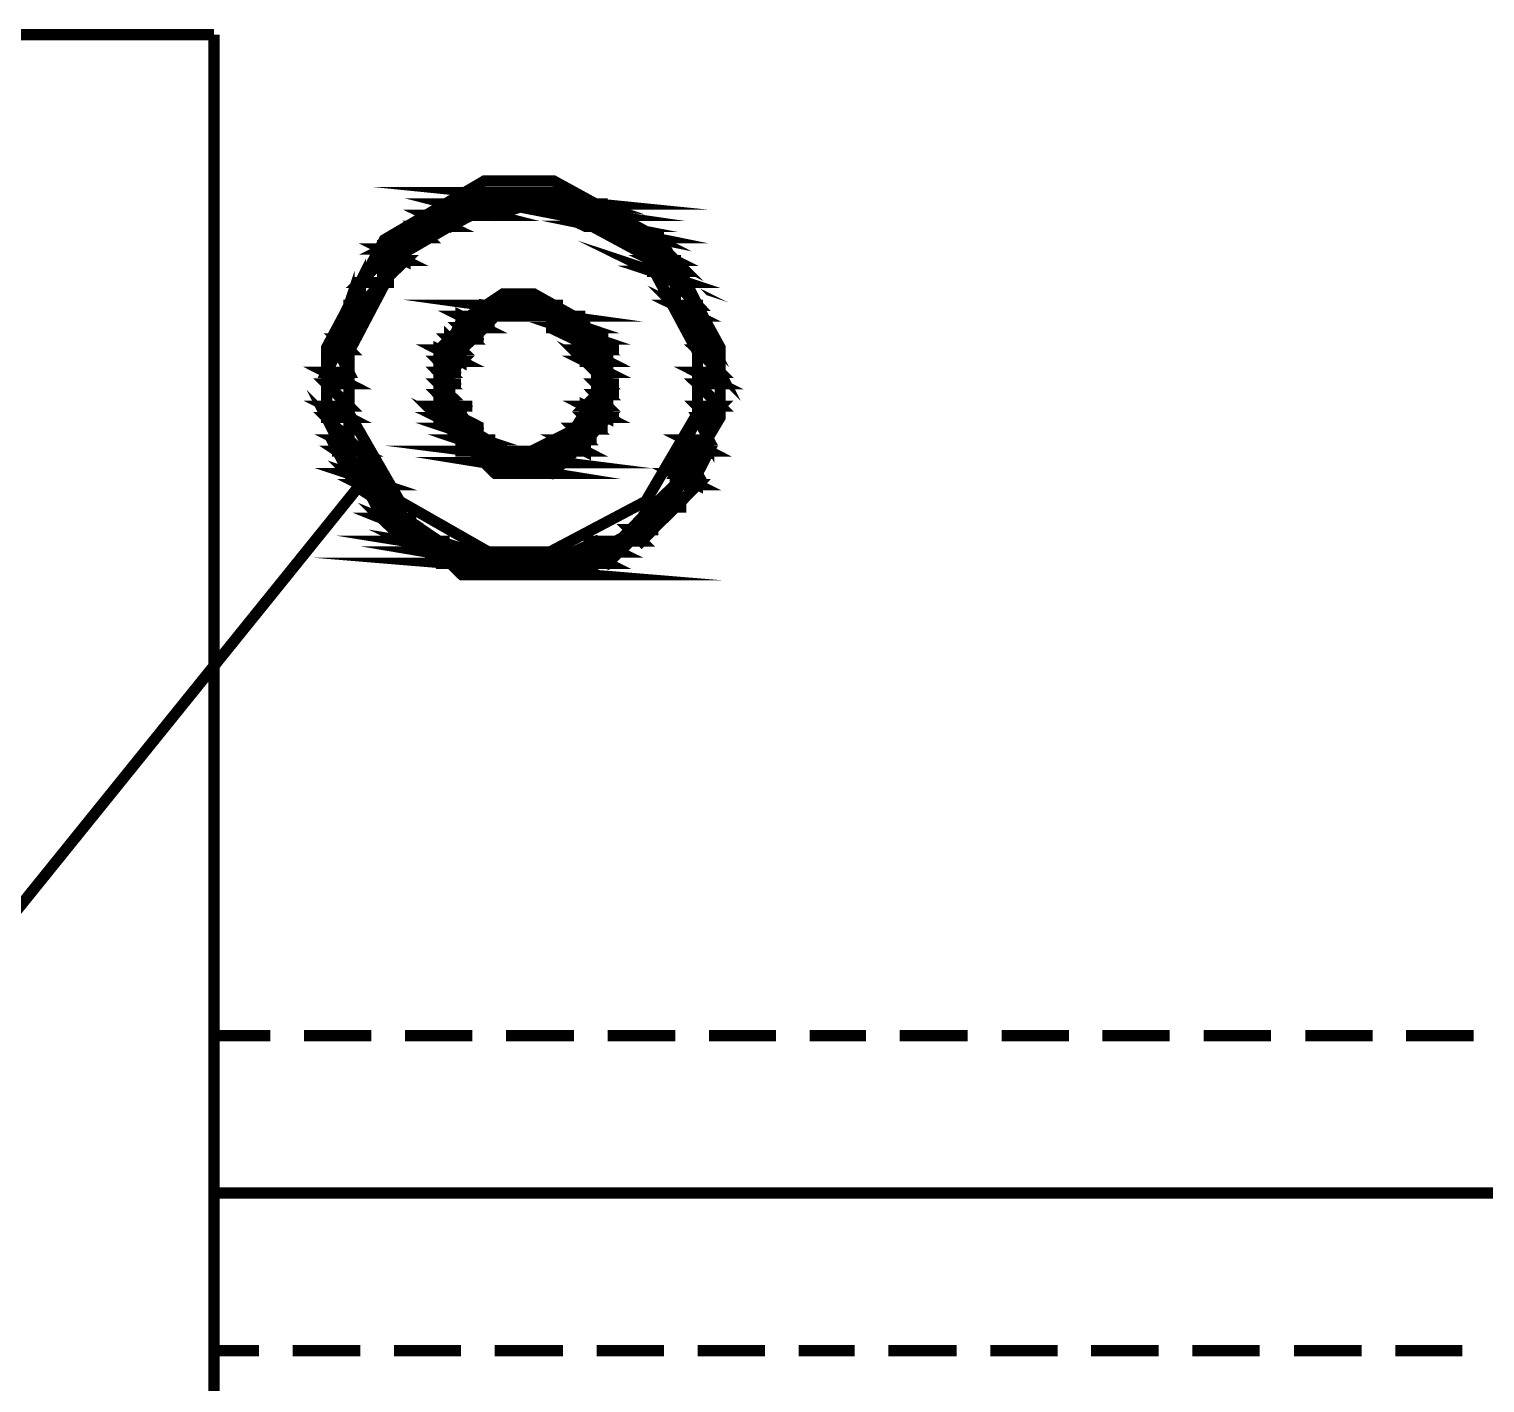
# Model space of a CAD drawing. Extents: x 219 to 1226, y 175 to 465.
# Drawn here: x 915.28 to 920.77, y 306.81 to 311.91 of the extents above; entities that cross this region are included whole.
import ezdxf

# ---------------------------------------------------------------- set-up
doc = ezdxf.new("R2010")
doc.units = 0
doc.header["$MEASUREMENT"] = 0
doc.layers.add('C00-00-00-BLACK', color=7, linetype='Continuous')
doc.layers.add('CFF-00-00', color=1, linetype='Continuous')

msp = doc.modelspace()

# ---------------------------------------------------------------- linework, layer by layer
at = {"layer": 'C00-00-00-BLACK', "const_width": 0.0423}
for points in [[(915.9769, 311.8872), (910.1674, 311.8872)], [(915.9769, 291.8362), (915.9769, 311.8872)], [(916.1893, 308.1142), (915.9769, 308.1142)], [(916.5696, 308.1142), (916.316, 308.1142)], [(916.9513, 308.1142), (916.6977, 308.1142)], [(917.3344, 308.1142), (917.078, 308.1142)], [(917.7161, 308.1142), (917.4611, 308.1142)], [(918.0964, 308.1142), (917.8428, 308.1142)], [(918.4354, 308.1142), (918.2231, 308.1142)], [(918.8186, 308.1142), (918.5621, 308.1142)], [(919.2003, 308.1142), (918.9466, 308.1142)], [(919.5806, 308.1142), (919.3269, 308.1142)], [(919.9623, 308.1142), (919.7086, 308.1142)], [(920.3454, 308.1142), (920.0917, 308.1142)], [(920.7271, 308.1142), (920.472, 308.1142)], [(923.8224, 307.5212), (915.9769, 307.5212)], [(916.1466, 306.9262), (915.9769, 306.9262)], [(916.5283, 306.9262), (916.2733, 306.9262)], [(916.9086, 306.9262), (916.655, 306.9262)], [(917.2931, 306.9262), (917.0353, 306.9262)], [(917.6734, 306.9262), (917.4198, 306.9262)], [(918.0551, 306.9262), (917.8001, 306.9262)], [(918.3928, 306.9262), (918.1818, 306.9262)], [(918.7773, 306.9262), (918.5194, 306.9262)], [(919.1576, 306.9262), (918.9039, 306.9262)], [(919.5393, 306.9262), (919.2842, 306.9262)], [(919.9196, 306.9262), (919.6659, 306.9262)], [(920.3041, 306.9262), (920.049, 306.9262)], [(920.6844, 306.9262), (920.4308, 306.9262)]]:
    msp.add_lwpolyline(points, dxfattribs=at)
for points in [[(917.8855, 310.5712), (917.8855, 310.7072), (917.6625, 311.1142), (917.2572, 311.3362), (917.1235, 311.3362), (916.9968, 311.3362), (916.6193, 311.1142), (916.4013, 310.7072), (916.4013, 310.5712), (916.4013, 310.4452), (916.6193, 310.0692), (916.9968, 309.8522), (917.1235, 309.8522), (917.2572, 309.8522), (917.6625, 310.0692), (917.8855, 310.4452), (917.8855, 310.5712)], [(917.2931, 311.2922), (916.994, 311.2922), (917.4198, 311.2492), (917.2931, 311.2922)], [(916.994, 311.2922), (917.4198, 311.2492), (916.9086, 311.2492), (916.994, 311.2922)], [(917.0381, 311.2922), (917.2931, 311.2922), (916.9968, 311.2922), (917.0381, 311.2922)], [(917.1206, 311.2922), (917.2505, 311.2922), (917.0353, 311.2922), (917.1206, 311.2922)], [(917.2505, 311.2922), (917.0381, 311.2922), (917.2931, 311.2922), (917.2505, 311.2922)], [(917.8001, 310.5712), (917.8001, 310.6922), (917.6047, 311.0562), (917.2434, 311.2512), (917.1235, 311.2512), (917.012, 311.2512), (916.6772, 311.0562), (916.4856, 310.6922), (916.4856, 310.5712), (916.4856, 310.4602), (916.6772, 310.1282), (917.012, 309.9372), (917.1235, 309.9372), (917.2434, 309.9372), (917.6047, 310.1282), (917.8001, 310.4602), (917.8001, 310.5712)], [(917.1647, 311.2492), (916.8659, 311.2492), (917.0353, 311.2062), (917.1647, 311.2492)], [(916.8659, 311.2492), (917.0353, 311.2062), (916.8247, 311.2062), (916.8659, 311.2492)], [(917.4198, 311.2492), (916.9086, 311.2492), (916.8659, 311.2492), (917.4198, 311.2492)], [(917.4198, 311.2492), (917.4611, 311.2492), (916.8659, 311.2492), (917.4198, 311.2492)], [(917.4198, 311.2492), (916.8659, 311.2492), (917.4198, 311.2492)], [(917.4198, 311.2492), (917.1647, 311.2492), (917.4611, 311.2062), (917.4198, 311.2492)], [(916.9086, 311.2492), (917.4198, 311.2492), (917.4611, 311.2492), (916.9086, 311.2492)], [(917.1647, 311.2492), (917.4611, 311.2062), (917.2931, 311.2062), (917.1647, 311.2492)], [(917.2931, 311.2062), (917.5038, 311.1652), (917.3771, 311.1652), (917.2931, 311.2062)], [(916.7389, 311.1652), (916.782, 311.1222), (916.6977, 311.1222), (916.7389, 311.1652)], [(916.782, 311.2062), (916.8659, 311.1652), (916.7389, 311.1652), (916.782, 311.2062)], [(916.9086, 311.2062), (916.782, 311.2062), (916.8659, 311.1652), (916.9086, 311.2062)], [(916.8645, 311.2062), (916.9058, 311.2062), (916.7791, 311.2062), (916.8645, 311.2062)], [(917.0353, 311.2062), (916.8645, 311.2062), (916.9058, 311.2062), (917.0353, 311.2062)], [(917.4611, 311.2062), (917.2931, 311.2062), (917.5038, 311.1652), (917.4611, 311.2062)], [(917.4198, 311.1652), (917.6308, 311.1222), (917.5038, 311.1222), (917.4198, 311.1652)], [(917.5464, 311.1222), (917.7161, 311.0362), (917.6308, 311.0362), (917.5464, 311.1222)], [(916.6977, 311.1222), (916.6977, 311.0792), (916.6123, 311.0792), (916.6977, 311.1222)], [(916.782, 311.1222), (916.6977, 311.1222), (916.6977, 311.0792), (916.782, 311.1222)], [(916.8659, 311.1652), (916.7389, 311.1652), (916.782, 311.1222), (916.8659, 311.1652)], [(917.5464, 311.1652), (917.4198, 311.1652), (917.6308, 311.1222), (917.5464, 311.1652)], [(917.5038, 311.1652), (917.3771, 311.1652), (917.5464, 311.1652), (917.5038, 311.1652)], [(917.3771, 311.1652), (917.5464, 311.1652), (917.4198, 311.1652), (917.3771, 311.1652)], [(917.6308, 311.1222), (917.5464, 311.1222), (917.7161, 311.0362), (917.6308, 311.1222)], [(917.6308, 311.1222), (917.5038, 311.1222), (917.5464, 311.1222), (917.6308, 311.1222)], [(917.5038, 311.1222), (917.6308, 311.1222), (917.6734, 311.1222), (917.5038, 311.1222)], [(916.6123, 311.0362), (916.6123, 310.9532), (916.5255, 310.9532), (916.6123, 311.0362)], [(916.6977, 311.0792), (916.6123, 311.0792), (916.6977, 311.0362), (916.6977, 311.0792)], [(916.6123, 311.0792), (916.6977, 311.0362), (916.6123, 311.0362), (916.6123, 311.0792)], [(917.6308, 310.9952), (917.7574, 310.9532), (917.7161, 310.9532), (917.6308, 310.9952)], [(916.5283, 310.9532), (916.5283, 310.8672), (916.4856, 310.8672), (916.5283, 310.9532)], [(916.6977, 311.0362), (916.6123, 311.0362), (916.6123, 310.9532), (916.6977, 311.0362)], [(917.7161, 311.0362), (917.6308, 311.0362), (917.7161, 310.9952), (917.7161, 311.0362)], [(917.6308, 311.0362), (917.7161, 310.9952), (917.6308, 310.9952), (917.6308, 311.0362)], [(916.4856, 310.8672), (916.4856, 310.7402), (916.443, 310.7402), (916.4856, 310.8672)], [(917.7161, 310.9952), (917.6308, 310.9952), (917.7574, 310.9532), (917.7161, 310.9952)], [(917.7574, 310.9532), (917.7161, 310.9532), (917.8001, 310.8672), (917.7574, 310.9532)], [(917.7161, 310.9532), (917.8001, 310.8672), (917.7161, 310.8672), (917.7161, 310.9532)], [(916.6123, 310.9532), (916.5255, 310.9532), (916.6123, 310.9532)], [(916.5255, 310.9532), (916.6123, 310.9532), (916.655, 310.9532), (916.5255, 310.9532)], [(916.6123, 310.9532), (916.5283, 310.9532), (916.5283, 310.8672), (916.6123, 310.9532)], [(917.4611, 310.5712), (917.4611, 310.6302), (917.3701, 310.8052), (917.1827, 310.9102), (917.1206, 310.9102), (917.067, 310.9102), (916.9086, 310.8052), (916.8247, 310.6302), (916.8247, 310.5712), (916.8247, 310.5182), (916.9086, 310.3602), (917.067, 310.2742), (917.1206, 310.2742), (917.1827, 310.2742), (917.3701, 310.3602), (917.4611, 310.5182), (917.4611, 310.5712)], [(917.7161, 310.8672), (917.8001, 310.8262), (917.7574, 310.8262), (917.7161, 310.8672)], [(917.7574, 310.8262), (917.8428, 310.7402), (917.8001, 310.7402), (917.7574, 310.8262)], [(916.5283, 310.8672), (916.4856, 310.8672), (916.5283, 310.8672)], [(916.4856, 310.8672), (916.5283, 310.8672), (916.5696, 310.8672), (916.4856, 310.8672)], [(916.5283, 310.8672), (916.4856, 310.8672), (916.4856, 310.7402), (916.5283, 310.8672)], [(917.2505, 310.8672), (916.9968, 310.8672), (917.2931, 310.8262), (917.2505, 310.8672)], [(917.4198, 310.5712), (917.4198, 310.6242), (917.3344, 310.7832), (917.1732, 310.8672), (917.1206, 310.8672), (917.0765, 310.8672), (916.9457, 310.7832), (916.8659, 310.6242), (916.8659, 310.5712), (916.8659, 310.5282), (916.9457, 310.3972), (917.0765, 310.3172), (917.1206, 310.3172), (917.1732, 310.3172), (917.3344, 310.3972), (917.4198, 310.5282), (917.4198, 310.5712)], [(916.9968, 310.8672), (917.2931, 310.8262), (916.9968, 310.8262), (916.9968, 310.8672)], [(917.2505, 310.8672), (917.0381, 310.8672), (916.9968, 310.8672), (917.2505, 310.8672)], [(917.0353, 310.8672), (917.2505, 310.8672), (917.2931, 310.8672), (917.0353, 310.8672)], [(917.0808, 310.8672), (917.2505, 310.8672), (917.0381, 310.8672), (917.0808, 310.8672)], [(917.1206, 310.8672), (917.2078, 310.8672), (917.078, 310.8672), (917.1206, 310.8672)], [(917.078, 310.8672), (917.2476, 310.8672), (917.2903, 310.8672), (917.078, 310.8672)], [(917.2476, 310.8672), (917.2903, 310.8672), (917.078, 310.8672), (917.2476, 310.8672)], [(917.2078, 310.8672), (917.0808, 310.8672), (917.2505, 310.8672), (917.2078, 310.8672)], [(917.8001, 310.8672), (917.7161, 310.8672), (917.8001, 310.8262), (917.8001, 310.8672)], [(916.9086, 310.7832), (916.9513, 310.7402), (916.8659, 310.7402), (916.9086, 310.7832)], [(917.0353, 310.8262), (916.9086, 310.8262), (916.994, 310.7832), (917.0353, 310.8262)], [(916.9086, 310.8262), (916.994, 310.7832), (916.9086, 310.7832), (916.9086, 310.8262)], [(916.9513, 310.8262), (917.0353, 310.8262), (916.9086, 310.8262), (916.9513, 310.8262)], [(916.994, 310.8262), (917.3344, 310.8262), (916.9513, 310.8262), (916.994, 310.8262)], [(917.3344, 310.8262), (916.9513, 310.8262), (917.3344, 310.8262)], [(916.9513, 310.8262), (917.3344, 310.8262), (917.3771, 310.8262), (916.9513, 310.8262)], [(917.078, 310.8262), (917.1206, 310.8262), (916.9513, 310.8262), (917.078, 310.8262)], [(917.078, 310.8262), (916.9513, 310.8262), (917.1206, 310.8262), (917.078, 310.8262)], [(917.078, 310.8262), (916.9513, 310.8262), (917.0353, 310.8262), (917.078, 310.8262)], [(917.2931, 310.8262), (916.994, 310.8262), (917.3344, 310.8262), (917.2931, 310.8262)], [(917.3344, 310.8262), (917.1206, 310.8262), (917.3344, 310.8262)], [(917.1206, 310.8262), (917.3344, 310.8262), (917.2078, 310.8262), (917.1206, 310.8262)], [(917.3344, 310.8262), (917.2505, 310.8262), (917.3771, 310.7832), (917.3344, 310.8262)], [(917.3344, 310.8262), (917.2078, 310.8262), (917.3344, 310.8262)], [(917.2078, 310.8262), (917.3344, 310.8262), (917.2505, 310.8262), (917.2078, 310.8262)], [(917.2931, 310.7832), (917.4198, 310.7402), (917.3344, 310.7402), (917.2931, 310.7832)], [(917.3344, 310.7402), (917.4198, 310.6992), (917.3771, 310.6992), (917.3344, 310.7402)], [(917.2505, 310.8262), (917.3771, 310.7832), (917.2505, 310.7832), (917.2505, 310.8262)], [(917.8001, 310.8262), (917.7574, 310.8262), (917.8428, 310.7402), (917.8001, 310.8262)], [(916.4856, 310.7402), (916.443, 310.7402), (916.4856, 310.6992), (916.4856, 310.7402)], [(916.443, 310.7402), (916.4856, 310.6992), (916.443, 310.6992), (916.443, 310.7402)], [(916.9513, 310.7402), (916.8659, 310.7402), (916.9086, 310.6992), (916.9513, 310.7402)], [(916.8659, 310.7402), (916.9086, 310.6992), (916.8659, 310.6992), (916.8659, 310.7402)], [(916.9513, 310.7402), (916.8659, 310.7402), (916.9513, 310.7402)], [(916.8659, 310.7402), (916.9513, 310.7402), (916.994, 310.7402), (916.8659, 310.7402)], [(916.994, 310.7832), (916.9086, 310.7832), (916.9513, 310.7402), (916.994, 310.7832)], [(916.9086, 310.7832), (916.994, 310.7832), (917.0353, 310.7832), (916.9086, 310.7832)], [(916.994, 310.7832), (917.0353, 310.7832), (916.9086, 310.7832), (916.994, 310.7832)], [(917.3771, 310.7832), (917.2931, 310.7832), (917.4198, 310.7402), (917.3771, 310.7832)], [(917.3771, 310.7832), (917.2505, 310.7832), (917.3771, 310.7832)], [(917.2505, 310.7832), (917.3771, 310.7832), (917.2931, 310.7832), (917.2505, 310.7832)], [(917.4198, 310.7402), (917.3344, 310.7402), (917.4198, 310.6992), (917.4198, 310.7402)], [(917.4198, 310.7402), (917.3344, 310.7402), (917.4198, 310.7402)], [(917.3344, 310.7402), (917.4198, 310.7402), (917.4639, 310.7402), (917.3344, 310.7402)], [(917.3344, 310.7402), (917.4198, 310.7402), (917.4611, 310.7402), (917.3344, 310.7402)], [(917.4198, 310.7402), (917.4611, 310.7402), (917.3344, 310.7402), (917.4198, 310.7402)], [(917.8428, 310.7402), (917.8001, 310.7402), (917.8428, 310.6992), (917.8428, 310.7402)], [(917.8001, 310.7402), (917.8428, 310.6992), (917.8001, 310.6992), (917.8001, 310.7402)], [(916.443, 310.6992), (916.4856, 310.6142), (916.4013, 310.6142), (916.443, 310.6992)], [(916.4856, 310.6992), (916.443, 310.6992), (916.4856, 310.6142), (916.4856, 310.6992)], [(916.9086, 310.6992), (916.8247, 310.6992), (916.9086, 310.6562), (916.9086, 310.6992)], [(916.8247, 310.6992), (916.9086, 310.6562), (916.8247, 310.6562), (916.8247, 310.6992)], [(916.8659, 310.6992), (916.9086, 310.6992), (916.8247, 310.6992), (916.8659, 310.6992)], [(916.8247, 310.6562), (916.8659, 310.6142), (916.8247, 310.6142), (916.8247, 310.6562)], [(916.9086, 310.6992), (916.8659, 310.6992), (916.9086, 310.6992)], [(917.3771, 310.6562), (917.4611, 310.6142), (917.4198, 310.6142), (917.3771, 310.6562)], [(917.4611, 310.6992), (917.3771, 310.6992), (917.4611, 310.6562), (917.4611, 310.6992)], [(917.3771, 310.6992), (917.4611, 310.6562), (917.3771, 310.6562), (917.3771, 310.6992)], [(917.4611, 310.6992), (917.5038, 310.6992), (917.3771, 310.6992), (917.4611, 310.6992)], [(917.4611, 310.6992), (917.3771, 310.6992), (917.4198, 310.6992), (917.4611, 310.6992)], [(917.8428, 310.6992), (917.8001, 310.6992), (917.8855, 310.6142), (917.8428, 310.6992)], [(917.8001, 310.6992), (917.8855, 310.6142), (917.8001, 310.6142), (917.8001, 310.6992)], [(916.4013, 310.6142), (916.4856, 310.5712), (916.4013, 310.5712), (916.4013, 310.6142)], [(916.9086, 310.6562), (916.8247, 310.6562), (916.8659, 310.6142), (916.9086, 310.6562)], [(916.8247, 310.6142), (916.8659, 310.5712), (916.8247, 310.5712), (916.8247, 310.6142)], [(917.4611, 310.6562), (917.3771, 310.6562), (917.4611, 310.6142), (917.4611, 310.6562)], [(917.4198, 310.6142), (917.4611, 310.5712), (917.4198, 310.5712), (917.4198, 310.6142)], [(917.8001, 310.6142), (917.8855, 310.5712), (917.8001, 310.5712), (917.8001, 310.6142)], [(916.4856, 310.6142), (916.4013, 310.6142), (916.4856, 310.5712), (916.4856, 310.6142)], [(916.4856, 310.5712), (916.4013, 310.5712), (916.4856, 310.4872), (916.4856, 310.5712)], [(916.4013, 310.5712), (916.4856, 310.4872), (916.4013, 310.4872), (916.4013, 310.5712)], [(916.8659, 310.5712), (916.8247, 310.5712), (916.8659, 310.5302), (916.8659, 310.5712)], [(916.8659, 310.6142), (916.8247, 310.6142), (916.8659, 310.5712), (916.8659, 310.6142)], [(916.8247, 310.6142), (916.8659, 310.6142), (916.9086, 310.6142), (916.8247, 310.6142)], [(916.8659, 310.6142), (916.9086, 310.6142), (916.8247, 310.6142), (916.8659, 310.6142)], [(916.8247, 310.5712), (916.8659, 310.5302), (916.8247, 310.5302), (916.8247, 310.5712)], [(916.8659, 310.5712), (916.8247, 310.5712), (916.8659, 310.5712)], [(916.8247, 310.5712), (916.8659, 310.5712), (916.9086, 310.5712), (916.8247, 310.5712)], [(917.4611, 310.5712), (917.4198, 310.5712), (917.4611, 310.5302), (917.4611, 310.5712)], [(917.4611, 310.6142), (917.4198, 310.6142), (917.4611, 310.5712), (917.4611, 310.6142)], [(917.4198, 310.5712), (917.4611, 310.5302), (917.4198, 310.5302), (917.4198, 310.5712)], [(917.4611, 310.5712), (917.4198, 310.5712), (917.4611, 310.5712)], [(917.4198, 310.5712), (917.4611, 310.5712), (917.5038, 310.5712), (917.4198, 310.5712)], [(917.8855, 310.6142), (917.8001, 310.6142), (917.8855, 310.5712), (917.8855, 310.6142)], [(917.8855, 310.5712), (917.8001, 310.5712), (917.8855, 310.4872), (917.8855, 310.5712)], [(917.8001, 310.5712), (917.8855, 310.4872), (917.8001, 310.4872), (917.8001, 310.5712)], [(916.4013, 310.4442), (916.4856, 310.3602), (916.443, 310.3602), (916.4013, 310.4442)], [(916.8659, 310.5302), (916.8247, 310.5302), (916.8659, 310.4872), (916.8659, 310.5302)], [(916.8247, 310.5302), (916.8659, 310.4872), (916.8247, 310.4872), (916.8247, 310.5302)], [(917.4198, 310.5302), (917.4611, 310.4872), (917.3771, 310.4872), (917.4198, 310.5302)], [(917.4611, 310.5302), (917.4198, 310.5302), (917.4611, 310.4872), (917.4611, 310.5302)], [(917.4611, 310.5302), (917.4198, 310.5302), (917.4611, 310.5302)], [(917.4198, 310.5302), (917.4611, 310.5302), (917.5038, 310.5302), (917.4198, 310.5302)], [(917.8001, 310.4872), (917.8428, 310.4442), (917.8001, 310.4442), (917.8001, 310.4872)], [(916.4856, 310.4872), (916.4013, 310.4872), (916.4856, 310.4442), (916.4856, 310.4872)], [(916.4013, 310.4872), (916.4856, 310.4442), (916.4013, 310.4442), (916.4013, 310.4872)], [(916.8247, 310.4442), (916.9086, 310.4032), (916.8659, 310.4032), (916.8247, 310.4442)], [(916.9086, 310.4872), (916.8247, 310.4872), (916.9086, 310.4442), (916.9086, 310.4872)], [(916.8247, 310.4872), (916.9086, 310.4442), (916.8247, 310.4442), (916.8247, 310.4872)], [(916.9086, 310.4872), (916.9513, 310.4872), (916.8247, 310.4872), (916.9086, 310.4872)], [(916.9086, 310.4872), (916.8247, 310.4872), (916.8659, 310.4872), (916.9086, 310.4872)], [(917.4611, 310.4872), (917.3771, 310.4872), (917.4611, 310.4442), (917.4611, 310.4872)], [(917.3771, 310.4872), (917.4611, 310.4442), (917.3771, 310.4442), (917.3771, 310.4872)], [(917.3771, 310.4442), (917.4198, 310.4002), (917.3771, 310.4002), (917.3771, 310.4442)], [(917.8001, 310.4442), (917.8428, 310.3602), (917.7574, 310.3602), (917.8001, 310.4442)], [(917.8855, 310.4872), (917.8001, 310.4872), (917.8428, 310.4442), (917.8855, 310.4872)], [(916.4856, 310.4442), (916.4013, 310.4442), (916.4856, 310.3602), (916.4856, 310.4442)], [(916.9086, 310.4442), (916.8247, 310.4442), (916.9086, 310.4032), (916.9086, 310.4442)], [(916.8659, 310.4032), (916.994, 310.3602), (916.9086, 310.3602), (916.8659, 310.4032)], [(917.3344, 310.4032), (917.3771, 310.3602), (917.2931, 310.3602), (917.3344, 310.4032)], [(917.4611, 310.4442), (917.3771, 310.4442), (917.4198, 310.4002), (917.4611, 310.4442)], [(917.3771, 310.4442), (917.4611, 310.4442), (917.5038, 310.4442), (917.3771, 310.4442)], [(917.4611, 310.4442), (917.5038, 310.4442), (917.3771, 310.4442), (917.4611, 310.4442)], [(917.8428, 310.4442), (917.8001, 310.4442), (917.8428, 310.3602), (917.8428, 310.4442)], [(916.4856, 310.3602), (916.443, 310.3602), (916.5283, 310.3172), (916.4856, 310.3602)], [(916.443, 310.3172), (916.5696, 310.2332), (916.4856, 310.2332), (916.443, 310.3172)], [(916.443, 310.3602), (916.5283, 310.3172), (916.443, 310.3172), (916.443, 310.3602)], [(916.9513, 310.4032), (916.8659, 310.4032), (916.994, 310.3602), (916.9513, 310.4032)], [(916.994, 310.3602), (916.9086, 310.3602), (917.0353, 310.3172), (916.994, 310.3602)], [(916.9513, 310.4032), (916.8659, 310.4032), (916.9513, 310.4032)], [(916.8659, 310.4032), (916.9513, 310.4032), (916.994, 310.4032), (916.8659, 310.4032)], [(916.9513, 310.4032), (916.994, 310.4032), (916.8659, 310.4032), (916.9513, 310.4032)], [(916.9513, 310.4032), (916.8659, 310.4032), (916.9086, 310.4032), (916.9513, 310.4032)], [(916.9086, 310.3602), (917.0353, 310.3172), (916.9086, 310.3172), (916.9086, 310.3602)], [(916.994, 310.3602), (916.9086, 310.3602), (916.994, 310.3602)], [(916.9086, 310.3602), (916.994, 310.3602), (917.0381, 310.3602), (916.9086, 310.3602)], [(917.2931, 310.3602), (917.3771, 310.3172), (917.2505, 310.3172), (917.2931, 310.3602)], [(917.3771, 310.3602), (917.2931, 310.3602), (917.3771, 310.3172), (917.3771, 310.3602)], [(917.3771, 310.3602), (917.2931, 310.3602), (917.3771, 310.3602)], [(917.2931, 310.3602), (917.3771, 310.3602), (917.4198, 310.3602), (917.2931, 310.3602)], [(917.4198, 310.4032), (917.3344, 310.4032), (917.3771, 310.3602), (917.4198, 310.4032)], [(917.4198, 310.4002), (917.3771, 310.4002), (917.3344, 310.4002), (917.4198, 310.4002)], [(917.3771, 310.4032), (917.4198, 310.4032), (917.4611, 310.4032), (917.3771, 310.4032)], [(917.8428, 310.3602), (917.7574, 310.3602), (917.8428, 310.3172), (917.8428, 310.3602)], [(917.7574, 310.3602), (917.8428, 310.3172), (917.7574, 310.3172), (917.7574, 310.3602)], [(916.5283, 310.3172), (916.443, 310.3172), (916.5696, 310.2332), (916.5283, 310.3172)], [(917.3344, 310.3172), (916.9541, 310.3172), (917.2931, 310.2742), (917.3344, 310.3172)], [(917.0353, 310.3172), (916.9086, 310.3172), (917.078, 310.3172), (917.0353, 310.3172)], [(916.9086, 310.3172), (917.078, 310.3172), (916.9513, 310.3172), (916.9086, 310.3172)], [(916.9541, 310.3172), (917.2931, 310.2742), (916.9968, 310.2742), (916.9541, 310.3172)], [(917.078, 310.3172), (916.9513, 310.3172), (917.078, 310.3172)], [(916.9513, 310.3172), (917.078, 310.3172), (917.1206, 310.3172), (916.9513, 310.3172)], [(917.1206, 310.3172), (917.1623, 310.3172), (916.9513, 310.3172), (917.1206, 310.3172)], [(917.1206, 310.3172), (916.9513, 310.3172), (917.078, 310.3172), (917.1206, 310.3172)], [(916.9513, 310.3172), (917.1206, 310.3172), (917.1623, 310.3172), (916.9513, 310.3172)], [(917.1206, 310.3172), (917.1623, 310.3172), (916.9513, 310.3172), (917.1206, 310.3172)], [(917.1647, 310.3172), (917.3344, 310.3172), (917.1206, 310.3172), (917.1647, 310.3172)], [(917.2078, 310.3172), (917.3344, 310.3172), (917.1647, 310.3172), (917.2078, 310.3172)], [(917.3344, 310.3172), (917.1647, 310.3172), (917.3344, 310.3172)], [(917.2505, 310.3172), (917.3344, 310.3172), (917.2078, 310.3172), (917.2505, 310.3172)], [(917.3344, 310.3172), (917.2078, 310.3172), (917.3344, 310.3172)], [(917.2078, 310.3172), (917.3344, 310.3172), (917.3771, 310.3172), (917.2078, 310.3172)], [(917.3344, 310.3172), (917.2078, 310.3172), (917.3344, 310.3172)], [(917.3771, 310.3172), (917.2505, 310.3172), (917.3344, 310.3172), (917.3771, 310.3172)], [(917.7574, 310.3172), (917.8001, 310.2332), (917.7161, 310.2332), (917.7574, 310.3172)], [(917.8428, 310.3172), (917.7574, 310.3172), (917.8001, 310.2332), (917.8428, 310.3172)], [(916.4856, 310.2332), (916.6123, 310.1912), (916.5283, 310.1912), (916.4856, 310.2332)], [(916.5283, 310.1912), (916.6123, 310.1482), (916.5696, 310.1482), (916.5283, 310.1912)], [(917.2931, 310.2742), (916.9968, 310.2742), (917.2505, 310.2332), (917.2931, 310.2742)], [(916.9968, 310.2742), (917.2505, 310.2332), (917.0381, 310.2332), (916.9968, 310.2742)], [(917.2931, 310.2742), (916.9968, 310.2742), (917.2931, 310.2742)], [(916.9968, 310.2742), (917.2931, 310.2742), (917.3344, 310.2742), (916.9968, 310.2742)], [(917.7161, 310.2332), (917.8001, 310.1912), (917.7161, 310.1912), (917.7161, 310.2332)], [(916.5696, 310.2332), (916.4856, 310.2332), (916.6123, 310.1912), (916.5696, 310.2332)], [(916.6123, 310.1912), (916.5283, 310.1912), (916.6123, 310.1482), (916.6123, 310.1912)], [(916.5696, 310.1482), (916.6977, 310.0642), (916.6123, 310.0642), (916.5696, 310.1482)], [(917.0353, 310.2332), (917.2078, 310.2332), (917.1647, 310.2332), (917.0353, 310.2332)], [(917.2078, 310.2332), (917.2505, 310.2332), (917.0381, 310.2332), (917.2078, 310.2332)], [(917.2078, 310.2332), (917.0381, 310.2332), (917.2505, 310.2332), (917.2078, 310.2332)], [(917.1647, 310.2332), (917.0808, 310.2332), (917.0381, 310.2332), (917.1647, 310.2332)], [(917.1647, 310.2332), (917.2078, 310.2332), (917.0808, 310.2332), (917.1647, 310.2332)], [(917.7161, 310.1912), (917.7161, 310.1062), (917.6279, 310.1062), (917.7161, 310.1912)], [(917.8001, 310.2332), (917.7161, 310.2332), (917.8001, 310.1912), (917.8001, 310.2332)], [(917.8001, 310.1912), (917.7161, 310.1912), (917.7161, 310.1062), (917.8001, 310.1912)], [(916.6123, 310.1482), (916.5696, 310.1482), (916.6977, 310.0642), (916.6123, 310.1482)], [(917.6308, 310.1062), (917.6308, 310.0212), (917.5464, 310.0212), (917.6308, 310.1062)], [(916.6095, 310.0642), (916.8247, 309.9782), (916.6977, 309.9782), (916.6095, 310.0642)], [(917.7161, 310.1062), (917.6279, 310.1062), (917.7161, 310.1062)], [(917.6279, 310.1062), (917.7161, 310.1062), (917.7574, 310.1062), (917.6279, 310.1062)], [(917.7161, 310.1062), (917.6308, 310.1062), (917.6308, 310.0212), (917.7161, 310.1062)], [(916.6977, 310.0642), (916.6095, 310.0642), (916.8247, 309.9782), (916.6977, 310.0642)], [(916.6977, 310.0642), (916.6123, 310.0642), (916.6977, 310.0642)], [(916.6123, 310.0642), (916.6977, 310.0642), (916.7389, 310.0642), (916.6123, 310.0642)], [(917.5464, 310.0212), (917.5895, 309.9782), (917.5038, 309.9782), (917.5464, 310.0212)], [(917.6308, 310.0212), (917.5464, 310.0212), (917.5895, 309.9782), (917.6308, 310.0212)], [(916.8247, 309.9782), (916.6977, 309.9782), (916.9513, 309.9372), (916.8247, 309.9782)], [(916.6977, 309.9782), (916.9513, 309.9372), (916.782, 309.9372), (916.6977, 309.9782)], [(916.8247, 309.9782), (916.6977, 309.9782), (916.8247, 309.9782)], [(916.6977, 309.9782), (916.8247, 309.9782), (916.8659, 309.9782), (916.6977, 309.9782)], [(917.4198, 309.9782), (917.5038, 309.9372), (917.3344, 309.9372), (917.4198, 309.9782)], [(917.5464, 309.9782), (917.4198, 309.9782), (917.5038, 309.9372), (917.5464, 309.9782)], [(917.5038, 309.9782), (917.5464, 309.9782), (917.417, 309.9782), (917.5038, 309.9782)], [(917.5895, 309.9782), (917.5038, 309.9782), (917.5464, 309.9782), (917.5895, 309.9782)], [(916.9513, 309.9372), (916.782, 309.9372), (917.0353, 309.8942), (916.9513, 309.9372)], [(916.782, 309.9372), (917.0353, 309.8942), (916.8247, 309.8942), (916.782, 309.9372)], [(917.3743, 309.9372), (917.4611, 309.8942), (917.3316, 309.8942), (917.3743, 309.9372)], [(917.5038, 309.9372), (917.3743, 309.9372), (917.4611, 309.8942), (917.5038, 309.9372)], [(917.4198, 309.8942), (916.8688, 309.8942), (917.3771, 309.8522), (917.4198, 309.8942)], [(917.078, 309.8942), (917.1206, 309.8942), (916.8247, 309.8942), (917.078, 309.8942)], [(917.078, 309.8942), (916.8247, 309.8942), (917.0353, 309.8942), (917.078, 309.8942)], [(917.078, 309.8942), (916.8247, 309.8942), (917.205, 309.8942), (917.078, 309.8942)], [(916.8247, 309.8942), (917.205, 309.8942), (916.8659, 309.8942), (916.8247, 309.8942)], [(916.8688, 309.8942), (917.3771, 309.8522), (916.9114, 309.8522), (916.8688, 309.8942)], [(917.3344, 309.8942), (917.4198, 309.8942), (917.2078, 309.8942), (917.3344, 309.8942)], [(917.2078, 309.8942), (917.4198, 309.8942), (917.4611, 309.8942), (917.2078, 309.8942)], [(917.4198, 309.8942), (917.4611, 309.8942), (917.2078, 309.8942), (917.4198, 309.8942)], [(917.4611, 309.8942), (917.3344, 309.8942), (917.4198, 309.8942), (917.4611, 309.8942)], [(917.3771, 309.8522), (916.9114, 309.8522), (917.3344, 309.8522), (917.3771, 309.8522)], [(916.9114, 309.8522), (917.3344, 309.8522), (916.9541, 309.8522), (916.9114, 309.8522)], [(917.2505, 309.8522), (917.078, 309.8522), (916.9513, 309.8522), (917.2505, 309.8522)], [(916.9513, 309.8522), (917.3344, 309.8522), (917.2505, 309.8522), (916.9513, 309.8522)], [(917.2505, 309.8522), (917.2931, 309.8522), (917.078, 309.8522), (917.2505, 309.8522)]]:
    msp.add_lwpolyline(points, close=True, dxfattribs=at)
at = {"layer": 'C00-00-00-BLACK'}
for points in [[(916.994, 311.2922), (917.4198, 311.2492), (916.9086, 311.2492), (916.994, 311.2922)], [(917.2931, 311.2922), (916.994, 311.2922), (917.4198, 311.2492), (917.2931, 311.2922)], [(917.0381, 311.2922), (917.2931, 311.2922), (916.9968, 311.2922), (917.0381, 311.2922)], [(917.1206, 311.2922), (917.2505, 311.2922), (917.0353, 311.2922), (917.1206, 311.2922)], [(917.2505, 311.2922), (917.0381, 311.2922), (917.2931, 311.2922), (917.2505, 311.2922)], [(916.782, 311.2062), (916.8659, 311.1652), (916.7389, 311.1652), (916.782, 311.2062)], [(916.8645, 311.2062), (916.9058, 311.2062), (916.7791, 311.2062), (916.8645, 311.2062)], [(916.9086, 311.2062), (916.782, 311.2062), (916.8659, 311.1652), (916.9086, 311.2062)], [(916.8659, 311.2492), (917.0353, 311.2062), (916.8247, 311.2062), (916.8659, 311.2492)], [(917.0353, 311.2062), (916.8645, 311.2062), (916.9058, 311.2062), (917.0353, 311.2062)], [(917.4198, 311.2492), (916.9086, 311.2492), (916.8659, 311.2492), (917.4198, 311.2492)], [(917.4198, 311.2492), (917.4611, 311.2492), (916.8659, 311.2492), (917.4198, 311.2492)], [(917.4198, 311.2492), (916.8659, 311.2492), (917.4198, 311.2492)], [(917.1647, 311.2492), (916.8659, 311.2492), (917.0353, 311.2062), (917.1647, 311.2492)], [(916.9086, 311.2492), (917.4198, 311.2492), (917.4611, 311.2492), (916.9086, 311.2492)], [(917.4198, 311.2492), (917.1647, 311.2492), (917.4611, 311.2062), (917.4198, 311.2492)], [(917.1647, 311.2492), (917.4611, 311.2062), (917.2931, 311.2062), (917.1647, 311.2492)], [(917.4611, 311.2062), (917.2931, 311.2062), (917.5038, 311.1652), (917.4611, 311.2062)], [(917.2931, 311.2062), (917.5038, 311.1652), (917.3771, 311.1652), (917.2931, 311.2062)], [(916.7389, 311.1652), (916.782, 311.1222), (916.6977, 311.1222), (916.7389, 311.1652)], [(916.8659, 311.1652), (916.7389, 311.1652), (916.782, 311.1222), (916.8659, 311.1652)], [(917.5038, 311.1652), (917.3771, 311.1652), (917.5464, 311.1652), (917.5038, 311.1652)], [(917.3771, 311.1652), (917.5464, 311.1652), (917.4198, 311.1652), (917.3771, 311.1652)], [(917.5464, 311.1652), (917.4198, 311.1652), (917.6308, 311.1222), (917.5464, 311.1652)], [(917.4198, 311.1652), (917.6308, 311.1222), (917.5038, 311.1222), (917.4198, 311.1652)], [(916.6977, 311.1222), (916.6977, 311.0792), (916.6123, 311.0792), (916.6977, 311.1222)], [(916.782, 311.1222), (916.6977, 311.1222), (916.6977, 311.0792), (916.782, 311.1222)], [(917.6308, 311.1222), (917.5038, 311.1222), (917.5464, 311.1222), (917.6308, 311.1222)], [(917.5038, 311.1222), (917.6308, 311.1222), (917.6734, 311.1222), (917.5038, 311.1222)], [(917.6308, 311.1222), (917.5464, 311.1222), (917.7161, 311.0362), (917.6308, 311.1222)], [(917.5464, 311.1222), (917.7161, 311.0362), (917.6308, 311.0362), (917.5464, 311.1222)], [(916.6123, 311.0362), (916.6123, 310.9532), (916.5255, 310.9532), (916.6123, 311.0362)], [(916.6977, 311.0792), (916.6123, 311.0792), (916.6977, 311.0362), (916.6977, 311.0792)], [(916.6123, 311.0792), (916.6977, 311.0362), (916.6123, 311.0362), (916.6123, 311.0792)], [(916.6977, 311.0362), (916.6123, 311.0362), (916.6123, 310.9532), (916.6977, 311.0362)], [(917.7161, 311.0362), (917.6308, 311.0362), (917.7161, 310.9952), (917.7161, 311.0362)], [(917.6308, 311.0362), (917.7161, 310.9952), (917.6308, 310.9952), (917.6308, 311.0362)], [(917.7161, 310.9952), (917.6308, 310.9952), (917.7574, 310.9532), (917.7161, 310.9952)], [(917.6308, 310.9952), (917.7574, 310.9532), (917.7161, 310.9532), (917.6308, 310.9952)], [(916.5283, 310.9532), (916.5283, 310.8672), (916.4856, 310.8672), (916.5283, 310.9532)], [(916.6123, 310.9532), (916.5255, 310.9532), (916.6123, 310.9532)], [(916.5255, 310.9532), (916.6123, 310.9532), (916.655, 310.9532), (916.5255, 310.9532)], [(916.6123, 310.9532), (916.5283, 310.9532), (916.5283, 310.8672), (916.6123, 310.9532)], [(917.7574, 310.9532), (917.7161, 310.9532), (917.8001, 310.8672), (917.7574, 310.9532)], [(917.7161, 310.9532), (917.8001, 310.8672), (917.7161, 310.8672), (917.7161, 310.9532)], [(916.4856, 310.8672), (916.4856, 310.7402), (916.443, 310.7402), (916.4856, 310.8672)], [(916.5283, 310.8672), (916.4856, 310.8672), (916.5283, 310.8672)], [(916.4856, 310.8672), (916.5283, 310.8672), (916.5696, 310.8672), (916.4856, 310.8672)], [(916.5283, 310.8672), (916.4856, 310.8672), (916.4856, 310.7402), (916.5283, 310.8672)], [(917.2505, 310.8672), (917.0381, 310.8672), (916.9968, 310.8672), (917.2505, 310.8672)], [(917.2505, 310.8672), (916.9968, 310.8672), (917.2931, 310.8262), (917.2505, 310.8672)], [(916.9968, 310.8672), (917.2931, 310.8262), (916.9968, 310.8262), (916.9968, 310.8672)], [(917.0353, 310.8672), (917.2505, 310.8672), (917.2931, 310.8672), (917.0353, 310.8672)], [(917.0808, 310.8672), (917.2505, 310.8672), (917.0381, 310.8672), (917.0808, 310.8672)], [(917.1206, 310.8672), (917.2078, 310.8672), (917.078, 310.8672), (917.1206, 310.8672)], [(917.078, 310.8672), (917.2476, 310.8672), (917.2903, 310.8672), (917.078, 310.8672)], [(917.2476, 310.8672), (917.2903, 310.8672), (917.078, 310.8672), (917.2476, 310.8672)], [(917.2078, 310.8672), (917.0808, 310.8672), (917.2505, 310.8672), (917.2078, 310.8672)], [(917.8001, 310.8672), (917.7161, 310.8672), (917.8001, 310.8262), (917.8001, 310.8672)], [(917.7161, 310.8672), (917.8001, 310.8262), (917.7574, 310.8262), (917.7161, 310.8672)], [(916.9513, 310.8262), (917.0353, 310.8262), (916.9086, 310.8262), (916.9513, 310.8262)], [(917.0353, 310.8262), (916.9086, 310.8262), (916.994, 310.7832), (917.0353, 310.8262)], [(916.9086, 310.8262), (916.994, 310.7832), (916.9086, 310.7832), (916.9086, 310.8262)], [(916.994, 310.8262), (917.3344, 310.8262), (916.9513, 310.8262), (916.994, 310.8262)], [(917.3344, 310.8262), (916.9513, 310.8262), (917.3344, 310.8262)], [(916.9513, 310.8262), (917.3344, 310.8262), (917.3771, 310.8262), (916.9513, 310.8262)], [(917.078, 310.8262), (917.1206, 310.8262), (916.9513, 310.8262), (917.078, 310.8262)], [(917.078, 310.8262), (916.9513, 310.8262), (917.1206, 310.8262), (917.078, 310.8262)], [(917.078, 310.8262), (916.9513, 310.8262), (917.0353, 310.8262), (917.078, 310.8262)], [(917.2931, 310.8262), (916.994, 310.8262), (917.3344, 310.8262), (917.2931, 310.8262)], [(917.3344, 310.8262), (917.1206, 310.8262), (917.3344, 310.8262)], [(917.1206, 310.8262), (917.3344, 310.8262), (917.2078, 310.8262), (917.1206, 310.8262)], [(917.3344, 310.8262), (917.2078, 310.8262), (917.3344, 310.8262)], [(917.2078, 310.8262), (917.3344, 310.8262), (917.2505, 310.8262), (917.2078, 310.8262)], [(917.3344, 310.8262), (917.2505, 310.8262), (917.3771, 310.7832), (917.3344, 310.8262)], [(917.2505, 310.8262), (917.3771, 310.7832), (917.2505, 310.7832), (917.2505, 310.8262)], [(917.8001, 310.8262), (917.7574, 310.8262), (917.8428, 310.7402), (917.8001, 310.8262)], [(917.7574, 310.8262), (917.8428, 310.7402), (917.8001, 310.7402), (917.7574, 310.8262)], [(916.9086, 310.7832), (916.9513, 310.7402), (916.8659, 310.7402), (916.9086, 310.7832)], [(916.9086, 310.7832), (916.994, 310.7832), (917.0353, 310.7832), (916.9086, 310.7832)], [(916.994, 310.7832), (917.0353, 310.7832), (916.9086, 310.7832), (916.994, 310.7832)], [(916.994, 310.7832), (916.9086, 310.7832), (916.9513, 310.7402), (916.994, 310.7832)], [(917.3771, 310.7832), (917.2505, 310.7832), (917.3771, 310.7832)], [(917.2505, 310.7832), (917.3771, 310.7832), (917.2931, 310.7832), (917.2505, 310.7832)], [(917.3771, 310.7832), (917.2931, 310.7832), (917.4198, 310.7402), (917.3771, 310.7832)], [(917.2931, 310.7832), (917.4198, 310.7402), (917.3344, 310.7402), (917.2931, 310.7832)], [(916.4856, 310.7402), (916.443, 310.7402), (916.4856, 310.6992), (916.4856, 310.7402)], [(916.443, 310.7402), (916.4856, 310.6992), (916.443, 310.6992), (916.443, 310.7402)], [(916.9513, 310.7402), (916.8659, 310.7402), (916.9513, 310.7402)], [(916.8659, 310.7402), (916.9513, 310.7402), (916.994, 310.7402), (916.8659, 310.7402)], [(916.9513, 310.7402), (916.8659, 310.7402), (916.9086, 310.6992), (916.9513, 310.7402)], [(916.8659, 310.7402), (916.9086, 310.6992), (916.8659, 310.6992), (916.8659, 310.7402)], [(917.4198, 310.7402), (917.3344, 310.7402), (917.4198, 310.7402)], [(917.3344, 310.7402), (917.4198, 310.7402), (917.4639, 310.7402), (917.3344, 310.7402)], [(917.3344, 310.7402), (917.4198, 310.7402), (917.4611, 310.7402), (917.3344, 310.7402)], [(917.4198, 310.7402), (917.4611, 310.7402), (917.3344, 310.7402), (917.4198, 310.7402)], [(917.4198, 310.7402), (917.3344, 310.7402), (917.4198, 310.6992), (917.4198, 310.7402)], [(917.3344, 310.7402), (917.4198, 310.6992), (917.3771, 310.6992), (917.3344, 310.7402)], [(917.8428, 310.7402), (917.8001, 310.7402), (917.8428, 310.6992), (917.8428, 310.7402)], [(917.8001, 310.7402), (917.8428, 310.6992), (917.8001, 310.6992), (917.8001, 310.7402)], [(916.443, 310.6992), (916.4856, 310.6142), (916.4013, 310.6142), (916.443, 310.6992)], [(916.4856, 310.6992), (916.443, 310.6992), (916.4856, 310.6142), (916.4856, 310.6992)], [(916.8659, 310.6992), (916.9086, 310.6992), (916.8247, 310.6992), (916.8659, 310.6992)], [(916.9086, 310.6992), (916.8247, 310.6992), (916.9086, 310.6562), (916.9086, 310.6992)], [(916.8247, 310.6992), (916.9086, 310.6562), (916.8247, 310.6562), (916.8247, 310.6992)], [(916.9086, 310.6562), (916.8247, 310.6562), (916.8659, 310.6142), (916.9086, 310.6562)], [(916.8247, 310.6562), (916.8659, 310.6142), (916.8247, 310.6142), (916.8247, 310.6562)], [(916.9086, 310.6992), (916.8659, 310.6992), (916.9086, 310.6992)], [(917.4611, 310.6992), (917.5038, 310.6992), (917.3771, 310.6992), (917.4611, 310.6992)], [(917.4611, 310.6992), (917.3771, 310.6992), (917.4198, 310.6992), (917.4611, 310.6992)], [(917.4611, 310.6992), (917.3771, 310.6992), (917.4611, 310.6562), (917.4611, 310.6992)], [(917.3771, 310.6992), (917.4611, 310.6562), (917.3771, 310.6562), (917.3771, 310.6992)], [(917.4611, 310.6562), (917.3771, 310.6562), (917.4611, 310.6142), (917.4611, 310.6562)], [(917.3771, 310.6562), (917.4611, 310.6142), (917.4198, 310.6142), (917.3771, 310.6562)], [(917.8428, 310.6992), (917.8001, 310.6992), (917.8855, 310.6142), (917.8428, 310.6992)], [(917.8001, 310.6992), (917.8855, 310.6142), (917.8001, 310.6142), (917.8001, 310.6992)], [(916.4856, 310.6142), (916.4013, 310.6142), (916.4856, 310.5712), (916.4856, 310.6142)], [(916.4013, 310.6142), (916.4856, 310.5712), (916.4013, 310.5712), (916.4013, 310.6142)], [(916.8247, 310.6142), (916.8659, 310.6142), (916.9086, 310.6142), (916.8247, 310.6142)], [(916.8659, 310.6142), (916.9086, 310.6142), (916.8247, 310.6142), (916.8659, 310.6142)], [(916.8659, 310.6142), (916.8247, 310.6142), (916.8659, 310.5712), (916.8659, 310.6142)], [(916.8247, 310.6142), (916.8659, 310.5712), (916.8247, 310.5712), (916.8247, 310.6142)], [(917.4611, 310.6142), (917.4198, 310.6142), (917.4611, 310.5712), (917.4611, 310.6142)], [(917.4198, 310.6142), (917.4611, 310.5712), (917.4198, 310.5712), (917.4198, 310.6142)], [(917.8855, 310.6142), (917.8001, 310.6142), (917.8855, 310.5712), (917.8855, 310.6142)], [(917.8001, 310.6142), (917.8855, 310.5712), (917.8001, 310.5712), (917.8001, 310.6142)], [(916.4856, 310.5712), (916.4013, 310.5712), (916.4856, 310.4872), (916.4856, 310.5712)], [(916.4013, 310.5712), (916.4856, 310.4872), (916.4013, 310.4872), (916.4013, 310.5712)], [(916.8659, 310.5712), (916.8247, 310.5712), (916.8659, 310.5712)], [(916.8247, 310.5712), (916.8659, 310.5712), (916.9086, 310.5712), (916.8247, 310.5712)], [(916.8659, 310.5712), (916.8247, 310.5712), (916.8659, 310.5302), (916.8659, 310.5712)], [(916.8247, 310.5712), (916.8659, 310.5302), (916.8247, 310.5302), (916.8247, 310.5712)], [(917.4611, 310.5712), (917.4198, 310.5712), (917.4611, 310.5712)], [(917.4198, 310.5712), (917.4611, 310.5712), (917.5038, 310.5712), (917.4198, 310.5712)], [(917.4611, 310.5712), (917.4198, 310.5712), (917.4611, 310.5302), (917.4611, 310.5712)], [(917.4198, 310.5712), (917.4611, 310.5302), (917.4198, 310.5302), (917.4198, 310.5712)], [(917.8855, 310.5712), (917.8001, 310.5712), (917.8855, 310.4872), (917.8855, 310.5712)], [(917.8001, 310.5712), (917.8855, 310.4872), (917.8001, 310.4872), (917.8001, 310.5712)], [(916.4856, 310.4872), (916.4013, 310.4872), (916.4856, 310.4442), (916.4856, 310.4872)], [(916.4013, 310.4872), (916.4856, 310.4442), (916.4013, 310.4442), (916.4013, 310.4872)], [(916.8659, 310.5302), (916.8247, 310.5302), (916.8659, 310.4872), (916.8659, 310.5302)], [(916.8247, 310.5302), (916.8659, 310.4872), (916.8247, 310.4872), (916.8247, 310.5302)], [(916.9086, 310.4872), (916.9513, 310.4872), (916.8247, 310.4872), (916.9086, 310.4872)], [(916.9086, 310.4872), (916.8247, 310.4872), (916.8659, 310.4872), (916.9086, 310.4872)], [(916.9086, 310.4872), (916.8247, 310.4872), (916.9086, 310.4442), (916.9086, 310.4872)], [(916.8247, 310.4872), (916.9086, 310.4442), (916.8247, 310.4442), (916.8247, 310.4872)], [(917.4198, 310.5302), (917.4611, 310.4872), (917.3771, 310.4872), (917.4198, 310.5302)], [(917.4611, 310.4872), (917.3771, 310.4872), (917.4611, 310.4442), (917.4611, 310.4872)], [(917.3771, 310.4872), (917.4611, 310.4442), (917.3771, 310.4442), (917.3771, 310.4872)], [(917.4611, 310.5302), (917.4198, 310.5302), (917.4611, 310.5302)], [(917.4198, 310.5302), (917.4611, 310.5302), (917.5038, 310.5302), (917.4198, 310.5302)], [(917.4611, 310.5302), (917.4198, 310.5302), (917.4611, 310.4872), (917.4611, 310.5302)], [(917.8855, 310.4872), (917.8001, 310.4872), (917.8428, 310.4442), (917.8855, 310.4872)], [(917.8001, 310.4872), (917.8428, 310.4442), (917.8001, 310.4442), (917.8001, 310.4872)], [(916.4856, 310.4442), (916.4013, 310.4442), (916.4856, 310.3602), (916.4856, 310.4442)], [(916.4013, 310.4442), (916.4856, 310.3602), (916.443, 310.3602), (916.4013, 310.4442)], [(916.9086, 310.4442), (916.8247, 310.4442), (916.9086, 310.4032), (916.9086, 310.4442)], [(916.8247, 310.4442), (916.9086, 310.4032), (916.8659, 310.4032), (916.8247, 310.4442)], [(917.3771, 310.4442), (917.4611, 310.4442), (917.5038, 310.4442), (917.3771, 310.4442)], [(917.4611, 310.4442), (917.5038, 310.4442), (917.3771, 310.4442), (917.4611, 310.4442)], [(917.4611, 310.4442), (917.3771, 310.4442), (917.4198, 310.4002), (917.4611, 310.4442)], [(917.3771, 310.4442), (917.4198, 310.4002), (917.3771, 310.4002), (917.3771, 310.4442)], [(917.8001, 310.4442), (917.8428, 310.3602), (917.7574, 310.3602), (917.8001, 310.4442)], [(917.8428, 310.4442), (917.8001, 310.4442), (917.8428, 310.3602), (917.8428, 310.4442)], [(916.9513, 310.4032), (916.8659, 310.4032), (916.9513, 310.4032)], [(916.8659, 310.4032), (916.9513, 310.4032), (916.994, 310.4032), (916.8659, 310.4032)], [(916.9513, 310.4032), (916.994, 310.4032), (916.8659, 310.4032), (916.9513, 310.4032)], [(916.9513, 310.4032), (916.8659, 310.4032), (916.9086, 310.4032), (916.9513, 310.4032)], [(916.9513, 310.4032), (916.8659, 310.4032), (916.994, 310.3602), (916.9513, 310.4032)], [(916.8659, 310.4032), (916.994, 310.3602), (916.9086, 310.3602), (916.8659, 310.4032)], [(917.3344, 310.4032), (917.3771, 310.3602), (917.2931, 310.3602), (917.3344, 310.4032)], [(917.4198, 310.4032), (917.3344, 310.4032), (917.3771, 310.3602), (917.4198, 310.4032)], [(917.4198, 310.4002), (917.3771, 310.4002), (917.3344, 310.4002), (917.4198, 310.4002)], [(917.3771, 310.4032), (917.4198, 310.4032), (917.4611, 310.4032), (917.3771, 310.4032)], [(916.4856, 310.3602), (916.443, 310.3602), (916.5283, 310.3172), (916.4856, 310.3602)], [(916.443, 310.3602), (916.5283, 310.3172), (916.443, 310.3172), (916.443, 310.3602)], [(916.5283, 310.3172), (916.443, 310.3172), (916.5696, 310.2332), (916.5283, 310.3172)], [(916.443, 310.3172), (916.5696, 310.2332), (916.4856, 310.2332), (916.443, 310.3172)], [(916.994, 310.3602), (916.9086, 310.3602), (916.994, 310.3602)], [(916.9086, 310.3602), (916.994, 310.3602), (917.0381, 310.3602), (916.9086, 310.3602)], [(916.994, 310.3602), (916.9086, 310.3602), (917.0353, 310.3172), (916.994, 310.3602)], [(916.9086, 310.3602), (917.0353, 310.3172), (916.9086, 310.3172), (916.9086, 310.3602)], [(917.0353, 310.3172), (916.9086, 310.3172), (917.078, 310.3172), (917.0353, 310.3172)], [(916.9086, 310.3172), (917.078, 310.3172), (916.9513, 310.3172), (916.9086, 310.3172)], [(917.078, 310.3172), (916.9513, 310.3172), (917.078, 310.3172)], [(916.9513, 310.3172), (917.078, 310.3172), (917.1206, 310.3172), (916.9513, 310.3172)], [(917.1206, 310.3172), (917.1623, 310.3172), (916.9513, 310.3172), (917.1206, 310.3172)], [(917.1206, 310.3172), (916.9513, 310.3172), (917.078, 310.3172), (917.1206, 310.3172)], [(916.9513, 310.3172), (917.1206, 310.3172), (917.1623, 310.3172), (916.9513, 310.3172)], [(917.1206, 310.3172), (917.1623, 310.3172), (916.9513, 310.3172), (917.1206, 310.3172)], [(917.3344, 310.3172), (916.9541, 310.3172), (917.2931, 310.2742), (917.3344, 310.3172)], [(916.9541, 310.3172), (917.2931, 310.2742), (916.9968, 310.2742), (916.9541, 310.3172)], [(917.1647, 310.3172), (917.3344, 310.3172), (917.1206, 310.3172), (917.1647, 310.3172)], [(917.2078, 310.3172), (917.3344, 310.3172), (917.1647, 310.3172), (917.2078, 310.3172)], [(917.3344, 310.3172), (917.1647, 310.3172), (917.3344, 310.3172)], [(917.2505, 310.3172), (917.3344, 310.3172), (917.2078, 310.3172), (917.2505, 310.3172)], [(917.3344, 310.3172), (917.2078, 310.3172), (917.3344, 310.3172)], [(917.2078, 310.3172), (917.3344, 310.3172), (917.3771, 310.3172), (917.2078, 310.3172)], [(917.3344, 310.3172), (917.2078, 310.3172), (917.3344, 310.3172)], [(917.2931, 310.3602), (917.3771, 310.3172), (917.2505, 310.3172), (917.2931, 310.3602)], [(917.3771, 310.3172), (917.2505, 310.3172), (917.3344, 310.3172), (917.3771, 310.3172)], [(917.3771, 310.3602), (917.2931, 310.3602), (917.3771, 310.3602)], [(917.2931, 310.3602), (917.3771, 310.3602), (917.4198, 310.3602), (917.2931, 310.3602)], [(917.3771, 310.3602), (917.2931, 310.3602), (917.3771, 310.3172), (917.3771, 310.3602)], [(917.7574, 310.3172), (917.8001, 310.2332), (917.7161, 310.2332), (917.7574, 310.3172)], [(917.8428, 310.3602), (917.7574, 310.3602), (917.8428, 310.3172), (917.8428, 310.3602)], [(917.7574, 310.3602), (917.8428, 310.3172), (917.7574, 310.3172), (917.7574, 310.3602)], [(917.8428, 310.3172), (917.7574, 310.3172), (917.8001, 310.2332), (917.8428, 310.3172)], [(917.2931, 310.2742), (916.9968, 310.2742), (917.2931, 310.2742)], [(916.9968, 310.2742), (917.2931, 310.2742), (917.3344, 310.2742), (916.9968, 310.2742)], [(917.2931, 310.2742), (916.9968, 310.2742), (917.2505, 310.2332), (917.2931, 310.2742)], [(916.9968, 310.2742), (917.2505, 310.2332), (917.0381, 310.2332), (916.9968, 310.2742)], [(916.5696, 310.2332), (916.4856, 310.2332), (916.6123, 310.1912), (916.5696, 310.2332)], [(916.4856, 310.2332), (916.6123, 310.1912), (916.5283, 310.1912), (916.4856, 310.2332)], [(917.0353, 310.2332), (917.2078, 310.2332), (917.1647, 310.2332), (917.0353, 310.2332)], [(917.2078, 310.2332), (917.2505, 310.2332), (917.0381, 310.2332), (917.2078, 310.2332)], [(917.2078, 310.2332), (917.0381, 310.2332), (917.2505, 310.2332), (917.2078, 310.2332)], [(917.1647, 310.2332), (917.0808, 310.2332), (917.0381, 310.2332), (917.1647, 310.2332)], [(917.1647, 310.2332), (917.2078, 310.2332), (917.0808, 310.2332), (917.1647, 310.2332)], [(917.8001, 310.2332), (917.7161, 310.2332), (917.8001, 310.1912), (917.8001, 310.2332)], [(917.7161, 310.2332), (917.8001, 310.1912), (917.7161, 310.1912), (917.7161, 310.2332)], [(916.6123, 310.1912), (916.5283, 310.1912), (916.6123, 310.1482), (916.6123, 310.1912)], [(916.5283, 310.1912), (916.6123, 310.1482), (916.5696, 310.1482), (916.5283, 310.1912)], [(917.7161, 310.1912), (917.7161, 310.1062), (917.6279, 310.1062), (917.7161, 310.1912)], [(917.8001, 310.1912), (917.7161, 310.1912), (917.7161, 310.1062), (917.8001, 310.1912)], [(916.6123, 310.1482), (916.5696, 310.1482), (916.6977, 310.0642), (916.6123, 310.1482)], [(916.5696, 310.1482), (916.6977, 310.0642), (916.6123, 310.0642), (916.5696, 310.1482)], [(917.6308, 310.1062), (917.6308, 310.0212), (917.5464, 310.0212), (917.6308, 310.1062)], [(917.7161, 310.1062), (917.6279, 310.1062), (917.7161, 310.1062)], [(917.6279, 310.1062), (917.7161, 310.1062), (917.7574, 310.1062), (917.6279, 310.1062)], [(917.7161, 310.1062), (917.6308, 310.1062), (917.6308, 310.0212), (917.7161, 310.1062)], [(916.6977, 310.0642), (916.6095, 310.0642), (916.8247, 309.9782), (916.6977, 310.0642)], [(916.6095, 310.0642), (916.8247, 309.9782), (916.6977, 309.9782), (916.6095, 310.0642)], [(916.6977, 310.0642), (916.6123, 310.0642), (916.6977, 310.0642)], [(916.6123, 310.0642), (916.6977, 310.0642), (916.7389, 310.0642), (916.6123, 310.0642)], [(917.5464, 310.0212), (917.5895, 309.9782), (917.5038, 309.9782), (917.5464, 310.0212)], [(917.6308, 310.0212), (917.5464, 310.0212), (917.5895, 309.9782), (917.6308, 310.0212)], [(916.8247, 309.9782), (916.6977, 309.9782), (916.8247, 309.9782)], [(916.6977, 309.9782), (916.8247, 309.9782), (916.8659, 309.9782), (916.6977, 309.9782)], [(916.8247, 309.9782), (916.6977, 309.9782), (916.9513, 309.9372), (916.8247, 309.9782)], [(916.6977, 309.9782), (916.9513, 309.9372), (916.782, 309.9372), (916.6977, 309.9782)], [(916.9513, 309.9372), (916.782, 309.9372), (917.0353, 309.8942), (916.9513, 309.9372)], [(916.782, 309.9372), (917.0353, 309.8942), (916.8247, 309.8942), (916.782, 309.9372)], [(917.3743, 309.9372), (917.4611, 309.8942), (917.3316, 309.8942), (917.3743, 309.9372)], [(917.4198, 309.9782), (917.5038, 309.9372), (917.3344, 309.9372), (917.4198, 309.9782)], [(917.5038, 309.9372), (917.3743, 309.9372), (917.4611, 309.8942), (917.5038, 309.9372)], [(917.5038, 309.9782), (917.5464, 309.9782), (917.417, 309.9782), (917.5038, 309.9782)], [(917.5464, 309.9782), (917.4198, 309.9782), (917.5038, 309.9372), (917.5464, 309.9782)], [(917.5895, 309.9782), (917.5038, 309.9782), (917.5464, 309.9782), (917.5895, 309.9782)], [(917.078, 309.8942), (917.1206, 309.8942), (916.8247, 309.8942), (917.078, 309.8942)], [(917.078, 309.8942), (916.8247, 309.8942), (917.0353, 309.8942), (917.078, 309.8942)], [(917.078, 309.8942), (916.8247, 309.8942), (917.205, 309.8942), (917.078, 309.8942)], [(916.8247, 309.8942), (917.205, 309.8942), (916.8659, 309.8942), (916.8247, 309.8942)], [(917.4198, 309.8942), (916.8688, 309.8942), (917.3771, 309.8522), (917.4198, 309.8942)], [(916.8688, 309.8942), (917.3771, 309.8522), (916.9114, 309.8522), (916.8688, 309.8942)], [(917.3344, 309.8942), (917.4198, 309.8942), (917.2078, 309.8942), (917.3344, 309.8942)], [(917.2078, 309.8942), (917.4198, 309.8942), (917.4611, 309.8942), (917.2078, 309.8942)], [(917.4198, 309.8942), (917.4611, 309.8942), (917.2078, 309.8942), (917.4198, 309.8942)], [(917.4611, 309.8942), (917.3344, 309.8942), (917.4198, 309.8942), (917.4611, 309.8942)], [(917.3771, 309.8522), (916.9114, 309.8522), (917.3344, 309.8522), (917.3771, 309.8522)], [(916.9114, 309.8522), (917.3344, 309.8522), (916.9541, 309.8522), (916.9114, 309.8522)], [(917.2505, 309.8522), (917.078, 309.8522), (916.9513, 309.8522), (917.2505, 309.8522)], [(916.9513, 309.8522), (917.3344, 309.8522), (917.2505, 309.8522), (916.9513, 309.8522)], [(917.2505, 309.8522), (917.2931, 309.8522), (917.078, 309.8522), (917.2505, 309.8522)]]:
    msp.add_lwpolyline(points, close=True, dxfattribs=at)
at = {"layer": 'CFF-00-00', "const_width": 0.0423}
msp.add_lwpolyline([(916.5283, 310.1912), (914.5782, 307.7752)], dxfattribs=at)

doc.saveas('drawing.dxf')
